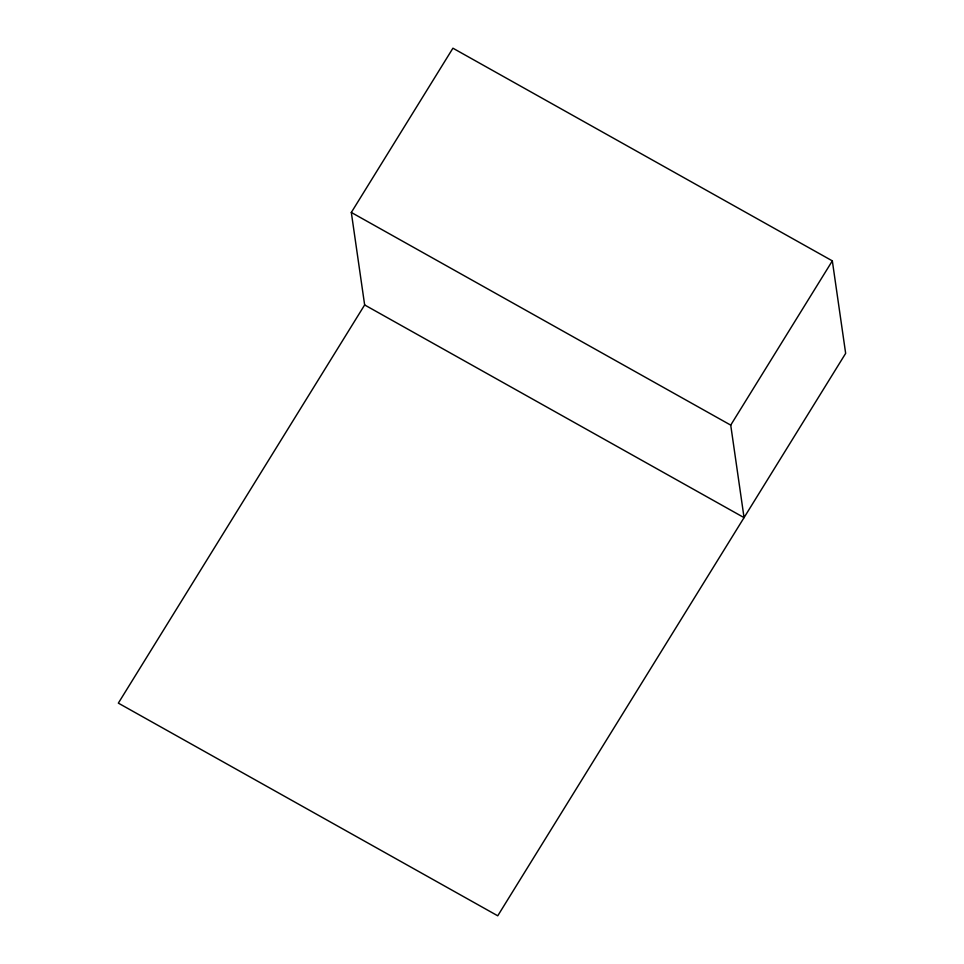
<?xml version="1.0" encoding="UTF-8"?>
<svg xmlns="http://www.w3.org/2000/svg" width="964" height="964" viewBox="0 0 964 964"><rect width="100%" height="100%" fill="white"/><g stroke="black" fill="none" stroke-linecap="round" stroke-linejoin="round"><path stroke-width="1.45" d="M351.318 212.454L452.923 48.2L832.33 260.87L845.657 353.366L497.749 915.8L118.343 703.13L364.645 304.949L351.318 212.454L730.724 425.124L744.051 517.62L364.645 304.949M730.724 425.124L832.33 260.87"/></g></svg>
